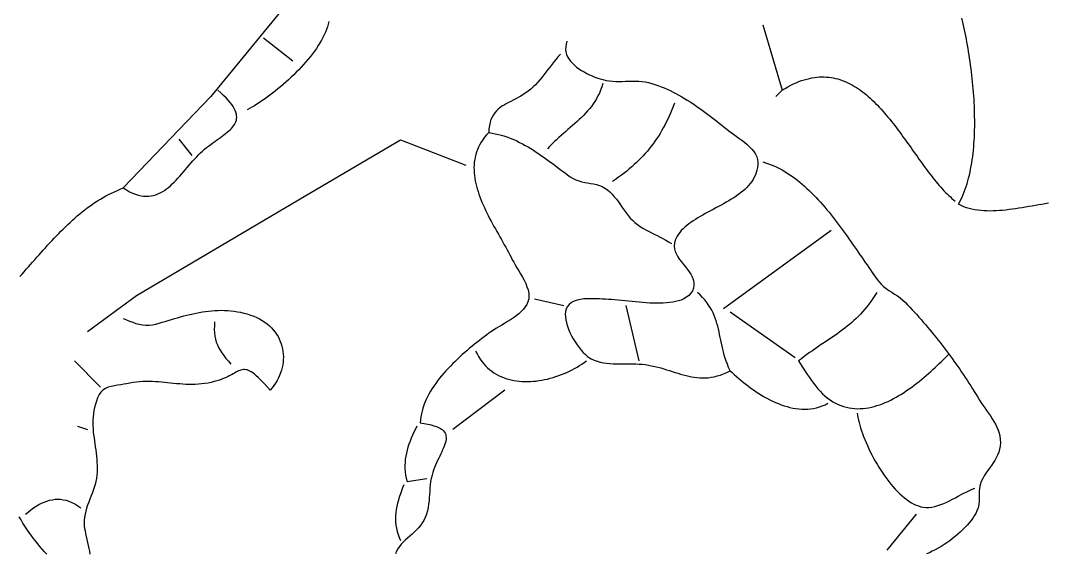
# Model space of a CAD drawing. Header units: millimetres. Extents: x 144 to 1034, y 80 to 1104.
# Drawn here: x 368 to 683.1, y 497.5 to 660.9 of the extents above; entities that cross this region are included whole.
import ezdxf

# ---------------------------------------------------------------- set-up
doc = ezdxf.new("R2010")
doc.units = ezdxf.units.MM
doc.layers.add('0_0_0', color=3, linetype='Continuous')

msp = doc.modelspace()

# ---------------------------------------------------------------- linework, layer by layer
at = {"layer": '0_0_0'}
for points in [[(452.52, 669.56), (426.4, 637.56), (399.52, 609.56), (400.5, 608.95), (401.45, 608.43), (402.37, 607.99), (403.26, 607.65), (404.12, 607.38), (404.95, 607.19), (405.76, 607.07), (406.55, 607.03), (407.31, 607.05), (408.05, 607.14), (408.77, 607.28), (409.47, 607.49), (410.15, 607.75), (410.81, 608.06), (411.46, 608.42), (412.1, 608.82), (412.72, 609.26), (413.34, 609.74), (413.94, 610.25), (414.53, 610.8), (415.12, 611.37), (415.7, 611.97), (416.27, 612.58), (416.84, 613.22), (417.41, 613.87), (417.98, 614.53), (418.54, 615.19), (419.11, 615.86), (419.68, 616.54), (420.26, 617.21), (420.84, 617.87), (421.43, 618.52), (422.02, 619.16), (422.61, 619.77), (423.21, 620.35), (423.82, 620.9), (424.44, 621.43), (425.06, 621.94), (425.68, 622.43), (426.3, 622.91), (426.92, 623.36), (427.53, 623.81), (428.13, 624.24), (428.72, 624.66), (429.29, 625.07), (429.84, 625.47), (430.38, 625.87), (430.89, 626.26), (431.38, 626.65), (431.84, 627.04), (432.26, 627.43), (432.66, 627.82), (433.02, 628.21), (433.34, 628.62), (433.61, 629.03), (433.85, 629.44), (434.03, 629.87), (434.17, 630.31), (434.26, 630.77), (434.29, 631.24), (434.26, 631.73), (434.18, 632.24), (434.03, 632.77), (433.82, 633.32), (433.54, 633.89), (433.18, 634.49), (432.76, 635.12), (432.26, 635.78), (431.68, 636.47), (431.02, 637.19), (430.27, 637.94), (429.44, 638.73), (428.52, 639.56)], [(462.52, 660.56), (462.34, 659.77), (462.11, 658.96), (461.83, 658.15), (461.5, 657.34), (461.13, 656.52), (460.72, 655.69), (460.28, 654.86), (459.79, 654.03), (459.27, 653.19), (458.71, 652.36), (458.13, 651.53), (457.51, 650.7), (456.87, 649.87), (456.2, 649.05), (455.51, 648.23), (454.8, 647.42), (454.06, 646.62), (453.31, 645.82), (452.54, 645.04), (451.76, 644.27), (450.97, 643.51), (450.17, 642.76), (449.35, 642.03), (448.54, 641.31), (447.71, 640.61), (446.89, 639.93), (446.07, 639.27), (445.24, 638.63), (444.42, 638.01), (443.61, 637.41), (442.8, 636.83), (442, 636.28), (441.22, 635.76), (440.45, 635.26), (439.69, 634.79), (438.95, 634.35), (438.22, 633.94), (437.52, 633.56)], [(595.52, 659.56), (601.52, 639.56), (602.4, 640.09), (603.27, 640.59), (604.12, 641.04), (604.97, 641.45), (605.8, 641.83), (606.62, 642.17), (607.44, 642.47), (608.24, 642.73), (609.03, 642.96), (609.82, 643.15), (610.59, 643.31), (611.36, 643.44), (612.11, 643.53), (612.86, 643.59), (613.6, 643.62), (614.33, 643.62), (615.05, 643.58), (615.76, 643.52), (616.46, 643.43), (617.16, 643.31), (617.85, 643.16), (618.53, 642.99), (619.2, 642.79), (619.86, 642.56), (620.52, 642.31), (621.17, 642.04), (621.81, 641.74), (622.45, 641.42), (623.07, 641.08), (623.7, 640.71), (624.31, 640.33), (624.92, 639.92), (625.52, 639.5), (626.12, 639.05), (626.71, 638.59), (627.3, 638.11), (627.88, 637.62), (628.45, 637.11), (629.02, 636.58), (629.58, 636.04), (630.14, 635.49), (630.69, 634.92), (631.24, 634.34), (631.79, 633.75), (632.33, 633.14), (632.86, 632.53), (633.4, 631.91), (633.92, 631.27), (634.45, 630.63), (634.97, 629.98), (635.48, 629.33), (636, 628.67), (636.51, 628), (637.02, 627.33), (637.52, 626.65), (638.02, 625.97), (638.52, 625.28), (639.02, 624.6), (639.51, 623.91), (640, 623.22), (640.49, 622.54), (640.98, 621.85), (641.47, 621.16), (641.95, 620.48), (642.44, 619.79), (642.92, 619.11), (643.4, 618.44), (643.88, 617.77), (644.36, 617.1), (644.84, 616.44), (645.32, 615.79), (645.8, 615.14), (646.28, 614.51), (646.75, 613.88), (647.23, 613.26), (647.71, 612.65), (648.19, 612.05), (648.67, 611.46), (649.15, 610.89), (649.63, 610.33), (650.11, 609.78), (650.6, 609.24), (651.08, 608.72), (651.57, 608.22), (652.06, 607.73), (652.54, 607.26), (653.04, 606.81), (653.53, 606.37), (654.03, 605.96), (654.52, 605.56)], [(683.12, 604.87), (682.13, 604.71), (681.13, 604.55), (680.12, 604.38), (679.12, 604.21), (678.11, 604.04), (677.1, 603.86), (676.09, 603.69), (675.07, 603.52), (674.06, 603.36), (673.05, 603.21), (672.05, 603.06), (671.05, 602.93), (670.05, 602.81), (669.06, 602.71), (668.07, 602.63), (667.09, 602.57), (666.13, 602.53), (665.17, 602.51), (664.22, 602.52), (663.28, 602.56), (662.36, 602.63), (661.45, 602.74), (660.55, 602.88), (659.67, 603.05), (658.8, 603.27), (657.96, 603.52), (657.13, 603.82), (656.31, 604.17), (655.52, 604.56), (655.91, 605.28), (656.29, 606.02), (656.64, 606.79), (656.98, 607.57), (657.3, 608.37), (657.6, 609.18), (657.88, 610.02), (658.15, 610.87), (658.41, 611.74), (658.64, 612.62), (658.86, 613.51), (659.07, 614.42), (659.26, 615.35), (659.44, 616.29), (659.6, 617.23), (659.75, 618.19), (659.88, 619.17), (660, 620.15), (660.11, 621.14), (660.2, 622.14), (660.28, 623.15), (660.35, 624.16), (660.4, 625.19), (660.45, 626.22), (660.48, 627.25), (660.5, 628.29), (660.51, 629.34), (660.51, 630.39), (660.49, 631.44), (660.47, 632.5), (660.44, 633.56), (660.4, 634.62), (660.35, 635.68), (660.29, 636.75), (660.22, 637.81), (660.14, 638.87), (660.05, 639.93), (659.96, 640.99), (659.85, 642.04), (659.74, 643.1), (659.63, 644.14), (659.5, 645.19), (659.37, 646.23), (659.23, 647.26), (659.09, 648.29), (658.94, 649.31), (658.79, 650.32), (658.63, 651.32), (658.46, 652.32), (658.29, 653.31), (658.12, 654.28), (657.94, 655.25), (657.76, 656.2), (657.57, 657.15), (657.38, 658.08), (657.19, 658.99), (656.99, 659.9), (656.79, 660.79), (656.59, 661.66)], [(442.52, 655.56), (451.52, 648.56)], [(535.52, 654.56), (535.26, 653.69), (535.12, 652.85), (535.11, 652.04), (535.21, 651.26), (535.42, 650.51), (535.73, 649.79), (536.13, 649.1), (536.61, 648.44), (537.17, 647.81), (537.79, 647.21), (538.47, 646.64), (539.19, 646.11), (539.96, 645.6), (540.76, 645.13), (541.58, 644.69), (542.41, 644.29), (543.26, 643.92), (544.1, 643.58), (544.93, 643.27), (545.74, 643), (546.52, 642.77), (547.49, 642.54), (548.47, 642.38), (549.46, 642.28), (550.45, 642.24), (551.46, 642.23), (552.46, 642.25), (553.48, 642.28), (554.49, 642.32), (555.51, 642.34), (556.52, 642.34), (557.53, 642.3), (558.53, 642.21), (559.53, 642.07), (560.52, 641.85), (561.5, 641.58), (562.46, 641.28), (563.42, 640.96), (564.36, 640.61), (565.29, 640.23), (566.21, 639.84), (567.13, 639.42), (568.03, 638.98), (568.92, 638.52), (569.8, 638.05), (570.68, 637.55), (571.55, 637.04), (572.41, 636.52), (573.26, 635.98), (574.1, 635.42), (574.94, 634.86), (575.77, 634.28), (576.59, 633.7), (577.41, 633.11), (578.22, 632.5), (579.02, 631.9), (579.82, 631.28), (580.62, 630.67), (581.41, 630.05), (582.19, 629.43), (582.97, 628.8), (583.75, 628.18), (584.52, 627.56), (585.14, 627.09), (585.84, 626.58), (586.6, 626.04), (587.41, 625.47), (588.25, 624.87), (589.09, 624.24), (589.93, 623.59), (590.74, 622.9), (591.5, 622.2), (592.19, 621.47), (592.81, 620.72), (593.31, 619.94), (593.7, 619.15), (593.95, 618.34), (594.04, 617.52), (594.01, 616.66), (593.92, 615.84), (593.76, 615.05), (593.55, 614.29), (593.27, 613.56), (592.95, 612.85), (592.57, 612.17), (592.15, 611.52), (591.68, 610.89), (591.17, 610.29), (590.62, 609.7), (590.03, 609.14), (589.4, 608.59), (588.75, 608.07), (588.07, 607.55), (587.36, 607.05), (586.63, 606.57), (585.88, 606.1), (585.12, 605.63), (584.34, 605.18), (583.55, 604.73), (582.75, 604.29), (581.94, 603.86), (581.13, 603.43), (580.32, 603), (579.52, 602.57), (578.72, 602.14), (577.92, 601.71), (577.14, 601.28), (576.38, 600.84), (575.63, 600.4), (574.9, 599.95), (574.19, 599.49), (573.51, 599.02), (572.85, 598.55), (572.23, 598.05), (571.64, 597.55), (571.09, 597.03), (570.57, 596.49), (570.1, 595.94), (569.68, 595.36), (569.3, 594.77), (568.97, 594.15), (568.7, 593.52), (568.45, 592.61), (568.38, 591.73), (568.48, 590.88), (568.72, 590.05), (569.07, 589.24), (569.52, 588.44), (570.05, 587.66), (570.62, 586.89), (571.23, 586.13), (571.84, 585.37), (572.43, 584.62), (572.99, 583.86), (573.49, 583.1), (573.9, 582.33), (574.21, 581.56), (574.42, 580.61), (574.43, 579.7), (574.27, 578.83), (573.95, 578.02), (573.48, 577.28), (572.88, 576.62), (572.18, 576.05), (571.38, 575.57), (570.5, 575.2), (569.68, 574.95), (568.82, 574.74), (567.92, 574.58), (566.99, 574.45), (566.02, 574.35), (565.03, 574.29), (564.02, 574.26), (562.99, 574.25), (561.93, 574.27), (560.87, 574.31), (559.8, 574.37), (558.72, 574.44), (557.63, 574.53), (556.55, 574.63), (555.46, 574.73), (554.39, 574.84), (553.32, 574.95), (552.27, 575.06), (551.23, 575.16), (550.21, 575.26), (549.21, 575.35), (548.24, 575.43), (547.3, 575.49), (546.4, 575.53), (545.52, 575.55), (544.65, 575.57), (543.7, 575.6), (542.71, 575.62), (541.68, 575.61), (540.64, 575.55), (539.62, 575.42), (538.64, 575.21), (537.73, 574.89), (536.9, 574.45), (536.18, 573.87), (535.59, 573.12), (535.27, 572.46), (535.08, 571.72), (534.99, 570.92), (535.02, 570.05), (535.14, 569.15), (535.35, 568.2), (535.64, 567.24), (536, 566.25), (536.43, 565.27), (536.92, 564.29), (537.45, 563.32), (538.02, 562.39), (538.62, 561.49), (539.24, 560.64), (539.88, 559.85), (540.52, 559.13), (541.16, 558.49), (541.79, 557.94), (542.4, 557.5), (542.98, 557.16), (543.88, 556.76), (544.8, 556.44), (545.74, 556.19), (546.7, 555.99), (547.68, 555.85), (548.66, 555.75), (549.66, 555.69), (550.66, 555.66), (551.67, 555.65), (552.68, 555.65), (553.68, 555.66), (554.68, 555.67), (555.68, 555.67), (556.66, 555.65), (557.63, 555.61), (558.59, 555.54), (559.52, 555.43), (560.52, 555.27), (561.48, 555.08), (562.43, 554.87), (563.36, 554.64), (564.28, 554.39), (565.17, 554.13), (566.06, 553.86), (566.93, 553.59), (567.79, 553.32), (568.64, 553.05), (569.49, 552.78), (570.33, 552.53), (571.17, 552.29), (572.01, 552.07), (572.84, 551.87), (573.68, 551.7), (574.52, 551.55), (575.37, 551.45), (576.22, 551.37), (577.09, 551.34), (577.96, 551.36), (578.84, 551.42), (579.74, 551.54), (580.66, 551.71), (581.59, 551.94), (582.54, 552.24), (583.51, 552.61), (584.51, 553.04), (585.52, 553.56), (585.08, 554.55), (584.69, 555.52), (584.34, 556.48), (584.03, 557.43), (583.75, 558.37), (583.5, 559.3), (583.27, 560.21), (583.06, 561.12), (582.87, 562.02), (582.68, 562.9), (582.5, 563.78), (582.32, 564.64), (582.13, 565.5), (581.93, 566.35), (581.72, 567.19), (581.49, 568.03), (581.24, 568.85), (580.96, 569.67), (580.64, 570.49), (580.29, 571.29), (579.89, 572.09), (579.45, 572.89), (578.95, 573.68), (578.4, 574.46), (577.79, 575.24), (577.1, 576.02), (576.35, 576.79), (575.52, 577.56)], [(533.52, 650.56), (532.85, 649.83), (532.2, 649.07), (531.56, 648.29), (530.94, 647.5), (530.32, 646.69), (529.7, 645.88), (529.09, 645.08), (528.47, 644.27), (527.84, 643.48), (527.19, 642.71), (526.54, 641.95), (525.86, 641.22), (525.15, 640.52), (524.42, 639.86), (523.66, 639.24), (522.89, 638.68), (522.11, 638.17), (521.34, 637.71), (520.57, 637.28), (519.8, 636.87), (519.05, 636.49), (518.31, 636.12), (517.6, 635.75), (516.9, 635.38), (516.23, 635), (515.59, 634.6), (514.98, 634.16), (514.41, 633.7), (513.88, 633.18), (513.39, 632.62), (512.95, 632), (512.56, 631.31), (512.23, 630.54), (511.96, 629.69), (511.74, 628.75), (511.6, 627.71), (511.52, 626.56), (512.54, 626.4), (513.55, 626.21), (514.53, 625.98), (515.5, 625.72), (516.45, 625.43), (517.39, 625.11), (518.31, 624.76), (519.22, 624.38), (520.12, 623.98), (521.01, 623.55), (521.88, 623.1), (522.75, 622.63), (523.6, 622.14), (524.45, 621.63), (525.28, 621.11), (526.11, 620.57), (526.93, 620.02), (527.75, 619.46), (528.56, 618.89), (529.37, 618.31), (530.17, 617.73), (530.97, 617.13), (531.76, 616.54), (532.56, 615.94), (533.35, 615.35), (534.14, 614.75), (534.94, 614.16), (535.73, 613.57), (536.52, 612.99), (537.37, 612.45), (538.25, 612.03), (539.14, 611.71), (540.04, 611.47), (540.95, 611.27), (541.86, 611.11), (542.78, 610.96), (543.68, 610.79), (544.58, 610.59), (545.46, 610.32), (546.32, 609.98), (547.15, 609.53), (547.93, 608.98), (548.67, 608.35), (549.37, 607.65), (550.03, 606.9), (550.67, 606.1), (551.28, 605.28), (551.88, 604.43), (552.48, 603.58), (553.07, 602.74), (553.68, 601.91), (554.3, 601.11), (554.94, 600.36), (555.61, 599.67), (556.37, 598.99), (557.15, 598.37), (557.97, 597.8), (558.8, 597.27), (559.65, 596.77), (560.52, 596.3), (561.4, 595.85), (562.28, 595.41), (563.17, 594.97), (564.06, 594.53), (564.94, 594.08), (565.82, 593.6), (566.68, 593.1), (567.52, 592.56)], [(546.52, 641.56), (546.2, 640.55), (545.84, 639.58), (545.44, 638.66), (545.01, 637.77), (544.55, 636.93), (544.06, 636.12), (543.54, 635.34), (543, 634.59), (542.43, 633.87), (541.84, 633.17), (541.23, 632.49), (540.6, 631.83), (539.95, 631.19), (539.29, 630.56), (538.62, 629.94), (537.93, 629.33), (537.24, 628.72), (536.54, 628.12), (535.83, 627.51), (535.12, 626.9), (534.41, 626.28), (533.7, 625.66), (532.98, 625.02), (532.28, 624.37), (531.58, 623.7), (530.88, 623.01), (530.2, 622.3), (529.52, 621.56)], [(601.52, 639.56), (599.52, 637.56)], [(568.52, 635.56), (568.12, 634.53), (567.7, 633.52), (567.28, 632.54), (566.85, 631.59), (566.41, 630.65), (565.96, 629.74), (565.5, 628.85), (565.02, 627.97), (564.54, 627.12), (564.04, 626.28), (563.53, 625.47), (563.01, 624.66), (562.47, 623.88), (561.92, 623.11), (561.35, 622.35), (560.76, 621.61), (560.16, 620.88), (559.54, 620.16), (558.9, 619.46), (558.24, 618.76), (557.56, 618.08), (556.86, 617.4), (556.14, 616.73), (555.39, 616.07), (554.63, 615.41), (553.84, 614.76), (553.03, 614.11), (552.19, 613.47), (551.33, 612.83), (550.44, 612.19), (549.52, 611.56)], [(388.52, 565.56), (403.54, 576.62), (455.52, 607.26), (484.52, 624.37), (504.52, 616.56)], [(416.52, 624.56), (420.52, 619.56)], [(511.52, 626.56), (510.87, 625.83), (510.28, 625.1), (509.74, 624.37), (509.25, 623.62), (508.82, 622.87), (508.44, 622.11), (508.1, 621.34), (507.82, 620.57), (507.58, 619.8), (507.38, 619.02), (507.23, 618.23), (507.12, 617.44), (507.05, 616.64), (507.02, 615.84), (507.03, 615.04), (507.07, 614.23), (507.15, 613.42), (507.26, 612.61), (507.4, 611.79), (507.57, 610.98), (507.77, 610.16), (507.99, 609.33), (508.25, 608.51), (508.52, 607.69), (508.82, 606.86), (509.14, 606.03), (509.47, 605.21), (509.83, 604.38), (510.2, 603.56), (510.59, 602.73), (510.99, 601.91), (511.4, 601.08), (511.82, 600.26), (512.25, 599.44), (512.69, 598.62), (513.14, 597.81), (513.59, 597), (514.04, 596.19), (514.49, 595.38), (514.94, 594.58), (515.4, 593.78), (515.84, 592.98), (516.29, 592.19), (516.73, 591.41), (517.16, 590.63), (517.58, 589.85), (517.99, 589.08), (518.39, 588.32), (518.77, 587.56), (519.18, 586.8), (519.65, 585.97), (520.18, 585.1), (520.73, 584.18), (521.3, 583.23), (521.85, 582.25), (522.38, 581.26), (522.86, 580.27), (523.26, 579.28), (523.58, 578.3), (523.79, 577.36), (523.87, 576.44), (523.8, 575.57), (523.57, 574.71), (523.21, 573.89), (522.74, 573.11), (522.16, 572.37), (521.5, 571.67), (520.76, 571), (519.96, 570.36), (519.12, 569.75), (518.23, 569.16), (517.33, 568.6), (516.42, 568.05), (515.51, 567.52), (514.62, 567.01), (513.76, 566.51), (512.95, 566.01), (512.2, 565.52), (511.52, 565.03), (510.83, 564.5), (510.12, 563.96), (509.4, 563.4), (508.67, 562.83), (507.93, 562.24), (507.19, 561.65), (506.44, 561.04), (505.69, 560.42), (504.94, 559.78), (504.19, 559.13), (503.44, 558.48), (502.69, 557.8), (501.95, 557.12), (501.22, 556.43), (500.5, 555.72), (499.79, 555), (499.09, 554.28), (498.41, 553.54), (497.74, 552.79), (497.1, 552.02), (496.47, 551.25), (495.86, 550.47), (495.28, 549.68), (494.72, 548.87), (494.19, 548.06), (493.68, 547.24), (493.21, 546.4), (492.77, 545.56), (492.36, 544.71), (491.99, 543.84), (491.65, 542.97), (491.36, 542.09), (491.1, 541.2), (490.89, 540.31), (490.72, 539.4), (490.6, 538.48), (490.52, 537.56), (491.75, 537.38), (492.86, 537.18), (493.84, 536.95), (494.72, 536.71), (495.49, 536.44), (496.17, 536.15), (496.74, 535.84), (497.22, 535.5), (497.62, 535.15), (497.93, 534.77), (498.17, 534.37), (498.34, 533.96), (498.43, 533.52), (498.47, 533.06), (498.45, 532.58), (498.38, 532.08), (498.26, 531.56), (498.1, 531.03), (497.9, 530.47), (497.67, 529.89), (497.41, 529.3), (497.13, 528.68), (496.83, 528.05), (496.52, 527.4), (496.2, 526.73), (495.88, 526.04), (495.55, 525.34), (495.24, 524.62), (494.94, 523.88), (494.65, 523.12), (494.39, 522.35), (494.15, 521.56), (493.91, 520.56), (493.73, 519.56), (493.6, 518.57), (493.51, 517.58), (493.44, 516.59), (493.38, 515.61), (493.32, 514.62), (493.24, 513.63), (493.12, 512.63), (492.96, 511.63), (492.74, 510.61), (492.45, 509.59), (492.07, 508.56), (491.66, 507.69), (491.17, 506.89), (490.63, 506.13), (490.02, 505.42), (489.38, 504.75), (488.71, 504.1), (488.02, 503.47), (487.33, 502.85), (486.64, 502.24), (485.97, 501.62), (485.33, 500.99), (484.73, 500.34), (484.19, 499.67), (483.7, 498.96), (483.29, 498.2), (482.97, 497.4)], [(595.52, 617.56), (596.4, 617.29), (597.27, 617), (598.13, 616.67), (598.97, 616.32), (599.81, 615.94), (600.64, 615.53), (601.45, 615.09), (602.26, 614.63), (603.05, 614.14), (603.84, 613.63), (604.61, 613.09), (605.38, 612.54), (606.14, 611.96), (606.89, 611.36), (607.62, 610.74), (608.36, 610.11), (609.08, 609.45), (609.79, 608.78), (610.5, 608.09), (611.19, 607.39), (611.88, 606.68), (612.56, 605.95), (613.24, 605.2), (613.9, 604.45), (614.56, 603.69), (615.21, 602.91), (615.86, 602.13), (616.49, 601.34), (617.12, 600.54), (617.75, 599.74), (618.37, 598.93), (618.98, 598.11), (619.58, 597.29), (620.18, 596.47), (620.77, 595.65), (621.36, 594.83), (621.94, 594.01), (622.52, 593.18), (623.09, 592.36), (623.66, 591.55), (624.22, 590.73), (624.78, 589.92), (625.33, 589.12), (625.88, 588.32), (626.42, 587.53), (626.96, 586.75), (627.49, 585.97), (628.03, 585.21), (628.55, 584.45), (629.08, 583.71), (629.6, 582.98), (630.12, 582.26), (630.63, 581.56), (631.14, 580.87), (631.8, 580.09), (632.54, 579.4), (633.34, 578.76), (634.19, 578.17), (635.06, 577.6), (635.94, 577.04), (636.82, 576.46), (637.67, 575.86), (638.48, 575.21), (639.24, 574.5), (639.95, 573.76), (640.65, 573.01), (641.35, 572.26), (642.04, 571.51), (642.72, 570.75), (643.4, 569.99), (644.08, 569.23), (644.75, 568.46), (645.41, 567.69), (646.07, 566.91), (646.72, 566.13), (647.37, 565.35), (648.01, 564.56), (648.64, 563.77), (649.28, 562.97), (649.9, 562.17), (650.52, 561.37), (651.14, 560.57), (651.75, 559.76), (652.36, 558.94), (652.96, 558.12), (653.56, 557.3), (654.15, 556.48), (654.73, 555.65), (655.32, 554.82), (655.9, 553.98), (656.47, 553.15), (657.04, 552.3), (657.6, 551.46), (658.17, 550.61), (658.72, 549.75), (659.27, 548.9), (659.82, 548.04), (660.37, 547.17), (660.91, 546.3), (661.44, 545.43), (661.97, 544.56), (662.48, 543.76), (663.02, 542.95), (663.58, 542.15), (664.15, 541.34), (664.73, 540.52), (665.3, 539.69), (665.85, 538.85), (666.37, 538), (666.85, 537.14), (667.29, 536.26), (667.67, 535.36), (667.97, 534.45), (668.2, 533.51), (668.34, 532.56), (668.38, 531.46), (668.31, 530.43), (668.13, 529.47), (667.87, 528.56), (667.52, 527.69), (667.11, 526.86), (666.64, 526.06), (666.14, 525.28), (665.61, 524.51), (665.06, 523.73), (664.5, 522.95), (663.96, 522.15), (663.44, 521.33), (662.96, 520.47), (662.52, 519.56), (662.18, 518.58), (662, 517.59), (661.92, 516.58), (661.91, 515.58), (661.91, 514.56), (661.88, 513.55), (661.78, 512.55), (661.57, 511.55), (661.19, 510.56), (660.82, 509.84), (660.39, 509.12), (659.91, 508.4), (659.37, 507.67), (658.8, 506.95), (658.17, 506.22), (657.51, 505.51), (656.81, 504.8), (656.07, 504.1), (655.3, 503.41), (654.51, 502.74), (653.68, 502.08), (652.84, 501.45), (651.98, 500.83), (651.1, 500.25), (650.21, 499.69), (649.32, 499.16), (648.41, 498.66), (647.5, 498.2), (646.6, 497.77), (645.69, 497.39)], [(367.84, 582.47), (368.49, 583.19), (369.14, 583.91), (369.79, 584.64), (370.43, 585.37), (371.08, 586.1), (371.73, 586.84), (372.38, 587.57), (373.03, 588.31), (373.69, 589.05), (374.34, 589.79), (375, 590.53), (375.66, 591.26), (376.33, 591.99), (376.99, 592.72), (377.67, 593.45), (378.34, 594.17), (379.02, 594.88), (379.71, 595.59), (380.4, 596.3), (381.1, 596.99), (381.8, 597.68), (382.51, 598.36), (383.23, 599.03), (383.95, 599.7), (384.68, 600.35), (385.42, 600.99), (386.17, 601.62), (386.93, 602.23), (387.69, 602.84), (388.46, 603.43), (389.25, 604), (390.04, 604.56), (390.84, 605.11), (391.66, 605.64), (392.48, 606.15), (393.32, 606.64), (394.17, 607.12), (395.03, 607.58), (395.9, 608.01), (396.79, 608.43), (397.69, 608.83), (398.6, 609.2), (399.52, 609.56)], [(616.52, 596.56), (583.52, 572.56)], [(630.52, 577.56), (629.92, 576.59), (629.32, 575.67), (628.7, 574.79), (628.08, 573.95), (627.45, 573.14), (626.81, 572.37), (626.16, 571.63), (625.51, 570.92), (624.84, 570.24), (624.17, 569.59), (623.5, 568.95), (622.81, 568.34), (622.12, 567.75), (621.42, 567.18), (620.71, 566.62), (619.99, 566.07), (619.26, 565.53), (618.53, 565.01), (617.79, 564.48), (617.04, 563.96), (616.28, 563.45), (615.51, 562.93), (614.74, 562.41), (613.96, 561.88), (613.16, 561.35), (612.36, 560.81), (611.56, 560.25), (610.74, 559.68), (609.91, 559.1), (609.08, 558.5), (608.24, 557.87), (607.38, 557.23), (606.52, 556.56), (607.03, 555.75), (607.56, 554.92), (608.11, 554.07), (608.67, 553.2), (609.25, 552.32), (609.85, 551.44), (610.47, 550.56), (611.11, 549.7), (611.77, 548.86), (612.45, 548.04), (613.15, 547.26), (613.87, 546.51), (614.61, 545.81), (615.38, 545.17), (616.17, 544.58), (616.98, 544.06), (617.8, 543.6), (618.64, 543.2), (619.47, 542.86), (620.31, 542.58), (621.16, 542.34), (622, 542.16), (622.85, 542.04), (623.71, 541.95), (624.56, 541.92), (625.42, 541.93), (626.27, 541.99), (627.13, 542.08), (627.99, 542.22), (628.84, 542.4), (629.7, 542.61), (630.55, 542.86), (631.4, 543.14), (632.25, 543.45), (633.09, 543.8), (633.93, 544.17), (634.76, 544.57), (635.59, 545), (636.41, 545.45), (637.23, 545.92), (638.04, 546.41), (638.84, 546.92), (639.64, 547.45), (640.42, 547.99), (641.2, 548.55), (641.97, 549.12), (642.73, 549.7), (643.47, 550.29), (644.21, 550.89), (644.93, 551.49), (645.65, 552.1), (646.35, 552.71), (647.03, 553.32), (647.71, 553.92), (648.36, 554.53), (649.01, 555.13), (649.63, 555.73), (650.25, 556.32), (650.84, 556.89), (651.42, 557.46), (651.98, 558.02), (652.52, 558.56)], [(525.52, 575.56), (534.52, 573.56)], [(553.52, 573.56), (557.52, 556.56)], [(399.52, 569.56), (400.48, 569.16), (401.44, 568.76), (402.42, 568.39), (403.4, 568.07), (404.4, 567.79), (405.41, 567.59), (406.43, 567.48), (407.45, 567.47), (408.49, 567.58), (409.52, 567.82), (410.47, 568.1), (411.42, 568.39), (412.36, 568.68), (413.31, 568.97), (414.25, 569.25), (415.2, 569.53), (416.14, 569.81), (417.09, 570.07), (418.04, 570.33), (418.99, 570.58), (419.94, 570.81), (420.89, 571.03), (421.84, 571.23), (422.8, 571.41), (423.75, 571.58), (424.71, 571.72), (425.68, 571.85), (426.64, 571.94), (427.61, 572.02), (428.58, 572.06), (429.56, 572.08), (430.54, 572.06), (431.52, 572.01), (432.51, 571.93), (433.5, 571.81), (434.49, 571.65), (435.49, 571.46), (436.5, 571.22), (437.51, 570.95), (438.52, 570.63), (439.5, 570.27), (440.42, 569.87), (441.3, 569.43), (442.12, 568.95), (442.9, 568.44), (443.62, 567.9), (444.3, 567.32), (444.93, 566.71), (445.5, 566.08), (446.03, 565.42), (446.51, 564.74), (446.94, 564.03), (447.32, 563.31), (447.65, 562.56), (447.93, 561.81), (448.16, 561.03), (448.34, 560.25), (448.47, 559.45), (448.56, 558.65), (448.59, 557.83), (448.57, 557.02), (448.51, 556.2), (448.39, 555.38), (448.23, 554.56), (448.01, 553.75), (447.75, 552.93), (447.44, 552.13), (447.07, 551.34), (446.66, 550.55), (446.2, 549.78), (445.69, 549.02), (445.13, 548.28), (444.52, 547.56), (443.68, 548.52), (442.89, 549.39), (442.17, 550.17), (441.49, 550.87), (440.86, 551.48), (440.27, 552.02), (439.73, 552.48), (439.22, 552.87), (438.74, 553.19), (438.29, 553.44), (437.86, 553.64), (437.46, 553.78), (437.07, 553.87), (436.69, 553.9), (436.32, 553.89), (435.95, 553.84), (435.59, 553.75), (435.22, 553.63), (434.84, 553.47), (434.45, 553.29), (434.04, 553.08), (433.62, 552.85), (433.17, 552.6), (432.69, 552.34), (432.18, 552.07), (431.64, 551.79), (431.05, 551.51), (430.43, 551.23), (429.75, 550.96), (429.03, 550.7), (428.24, 550.44), (427.4, 550.2), (426.5, 549.98), (425.52, 549.79), (424.51, 549.62), (423.51, 549.5), (422.52, 549.41), (421.54, 549.36), (420.58, 549.34), (419.62, 549.35), (418.67, 549.38), (417.73, 549.43), (416.8, 549.49), (415.87, 549.57), (414.94, 549.66), (414.01, 549.75), (413.09, 549.85), (412.16, 549.94), (411.23, 550.03), (410.3, 550.11), (409.36, 550.17), (408.42, 550.22), (407.47, 550.25), (406.52, 550.25), (405.55, 550.23), (404.57, 550.18), (403.58, 550.09), (402.58, 549.96), (401.56, 549.79), (400.52, 549.58), (399.67, 549.41), (398.75, 549.27), (397.79, 549.12), (396.81, 548.96), (395.85, 548.74), (394.92, 548.47), (394.06, 548.1), (393.28, 547.62), (392.63, 547.01), (392.13, 546.24), (391.66, 545.24), (391.27, 544.24), (390.95, 543.26), (390.69, 542.3), (390.48, 541.34), (390.34, 540.39), (390.24, 539.44), (390.19, 538.51), (390.17, 537.57), (390.19, 536.65), (390.25, 535.72), (390.32, 534.8), (390.42, 533.88), (390.54, 532.96), (390.66, 532.04), (390.79, 531.12), (390.93, 530.19), (391.06, 529.26), (391.18, 528.33), (391.29, 527.39), (391.38, 526.44), (391.45, 525.49), (391.49, 524.52), (391.51, 523.54), (391.48, 522.56), (391.42, 521.56), (391.29, 520.56), (391.11, 519.59), (390.87, 518.64), (390.59, 517.72), (390.28, 516.81), (389.95, 515.92), (389.6, 515.03), (389.25, 514.14), (388.91, 513.25), (388.58, 512.35), (388.28, 511.44), (388.02, 510.52), (387.8, 509.57), (387.63, 508.6), (387.53, 507.6), (387.51, 506.56), (387.55, 505.92), (387.64, 505.2), (387.79, 504.43), (387.96, 503.61), (388.16, 502.75), (388.37, 501.86), (388.58, 500.95), (388.78, 500.03), (388.96, 499.11), (389.11, 498.21), (389.22, 497.32)], [(585.52, 571.56), (605.52, 557.56)], [(427.52, 568.56), (427.44, 567.35), (427.42, 566.23), (427.47, 565.18), (427.59, 564.19), (427.77, 563.25), (428.03, 562.35), (428.35, 561.48), (428.74, 560.64), (429.2, 559.82), (429.73, 558.99), (430.33, 558.17), (430.99, 557.32), (431.72, 556.46), (432.52, 555.56)], [(507.52, 559.56), (507.95, 558.7), (508.42, 557.88), (508.91, 557.11), (509.43, 556.39), (509.99, 555.71), (510.57, 555.07), (511.17, 554.48), (511.8, 553.93), (512.46, 553.42), (513.13, 552.95), (513.83, 552.52), (514.55, 552.13), (515.29, 551.78), (516.05, 551.47), (516.82, 551.19), (517.61, 550.95), (518.41, 550.75), (519.22, 550.58), (520.05, 550.45), (520.88, 550.35), (521.73, 550.28), (522.58, 550.24), (523.44, 550.24), (524.3, 550.26), (525.17, 550.32), (526.04, 550.4), (526.92, 550.51), (527.79, 550.65), (528.67, 550.82), (529.54, 551.01), (530.4, 551.23), (531.27, 551.48), (532.13, 551.74), (532.98, 552.04), (533.82, 552.35), (534.65, 552.68), (535.47, 553.04), (536.28, 553.42), (537.08, 553.81), (537.87, 554.23), (538.63, 554.66), (539.38, 555.11), (540.12, 555.58), (540.83, 556.06), (541.52, 556.56)], [(384.52, 556.56), (392.52, 548.56)], [(585.52, 553.56), (586.16, 552.97), (586.81, 552.37), (587.48, 551.77), (588.17, 551.17), (588.89, 550.57), (589.61, 549.98), (590.36, 549.39), (591.12, 548.8), (591.9, 548.23), (592.69, 547.67), (593.49, 547.12), (594.31, 546.59), (595.14, 546.07), (595.97, 545.58), (596.82, 545.1), (597.68, 544.65), (598.55, 544.23), (599.42, 543.83), (600.31, 543.46), (601.19, 543.12), (602.09, 542.81), (602.98, 542.54), (603.88, 542.31), (604.79, 542.12), (605.69, 541.96), (606.6, 541.85), (607.5, 541.79), (608.41, 541.77), (609.31, 541.8), (610.21, 541.88), (611.11, 542.02), (612, 542.21), (612.89, 542.46), (613.78, 542.76), (614.65, 543.13), (615.52, 543.56)], [(516.52, 547.56), (500.52, 535.56)], [(624.52, 540.56), (624.61, 539.89), (624.72, 539.18), (624.88, 538.44), (625.06, 537.66), (625.28, 536.86), (625.53, 536.02), (625.8, 535.17), (626.11, 534.29), (626.44, 533.39), (626.81, 532.47), (627.2, 531.54), (627.61, 530.6), (628.05, 529.66), (628.51, 528.71), (628.99, 527.75), (629.49, 526.8), (630.02, 525.86), (630.56, 524.91), (631.12, 523.98), (631.7, 523.06), (632.3, 522.16), (632.91, 521.27), (633.53, 520.41), (634.17, 519.57), (634.82, 518.75), (635.49, 517.97), (636.16, 517.22), (636.84, 516.5), (637.53, 515.82), (638.23, 515.18), (638.94, 514.59), (639.65, 514.04), (640.36, 513.54), (641.08, 513.09), (641.8, 512.7), (642.52, 512.37), (643.25, 512.09), (643.97, 511.88), (644.69, 511.74), (645.59, 511.66), (646.49, 511.67), (647.39, 511.77), (648.29, 511.95), (649.2, 512.2), (650.11, 512.5), (651.01, 512.86), (651.92, 513.26), (652.81, 513.69), (653.71, 514.15), (654.6, 514.62), (655.47, 515.09), (656.35, 515.57), (657.21, 516.03), (658.06, 516.46), (658.89, 516.87), (659.72, 517.24), (660.52, 517.56)], [(385.52, 536.56), (388.52, 535.56)], [(489.52, 536.56), (489.06, 535.63), (488.62, 534.71), (488.19, 533.79), (487.8, 532.88), (487.43, 531.96), (487.09, 531.05), (486.78, 530.13), (486.51, 529.21), (486.28, 528.29), (486.1, 527.36), (485.96, 526.43), (485.87, 525.49), (485.83, 524.53), (485.84, 523.57), (485.92, 522.59), (486.05, 521.59), (486.26, 520.58), (486.52, 519.56), (492.52, 520.56)], [(485.52, 518.56), (485.14, 517.64), (484.78, 516.71), (484.45, 515.78), (484.13, 514.83), (483.85, 513.88), (483.6, 512.93), (483.38, 511.97), (483.21, 511.01), (483.08, 510.04), (483, 509.08), (482.97, 508.12), (483, 507.16), (483.08, 506.21), (483.23, 505.26), (483.45, 504.32), (483.73, 503.39), (484.09, 502.47), (484.52, 501.56)], [(369.52, 509.56), (370.36, 510.25), (371.2, 510.89), (372.02, 511.48), (372.85, 512.02), (373.66, 512.5), (374.48, 512.93), (375.3, 513.3), (376.12, 513.61), (376.94, 513.86), (377.77, 514.03), (378.6, 514.14), (379.43, 514.18), (380.28, 514.14), (381.13, 514.02), (382, 513.83), (382.87, 513.55), (383.76, 513.18), (384.67, 512.73), (385.59, 512.19), (386.52, 511.56)], [(376.11, 497.31), (375.39, 498.07), (374.68, 498.86), (373.98, 499.68), (373.28, 500.52), (372.59, 501.39), (371.92, 502.28), (371.25, 503.18), (370.6, 504.09), (369.97, 505.01), (369.35, 505.94), (368.75, 506.87), (368.18, 507.8), (367.62, 508.73)], [(642.52, 509.56), (633.52, 498.56)]]:
    msp.add_lwpolyline(points, dxfattribs=at)

doc.saveas('drawing.dxf')
